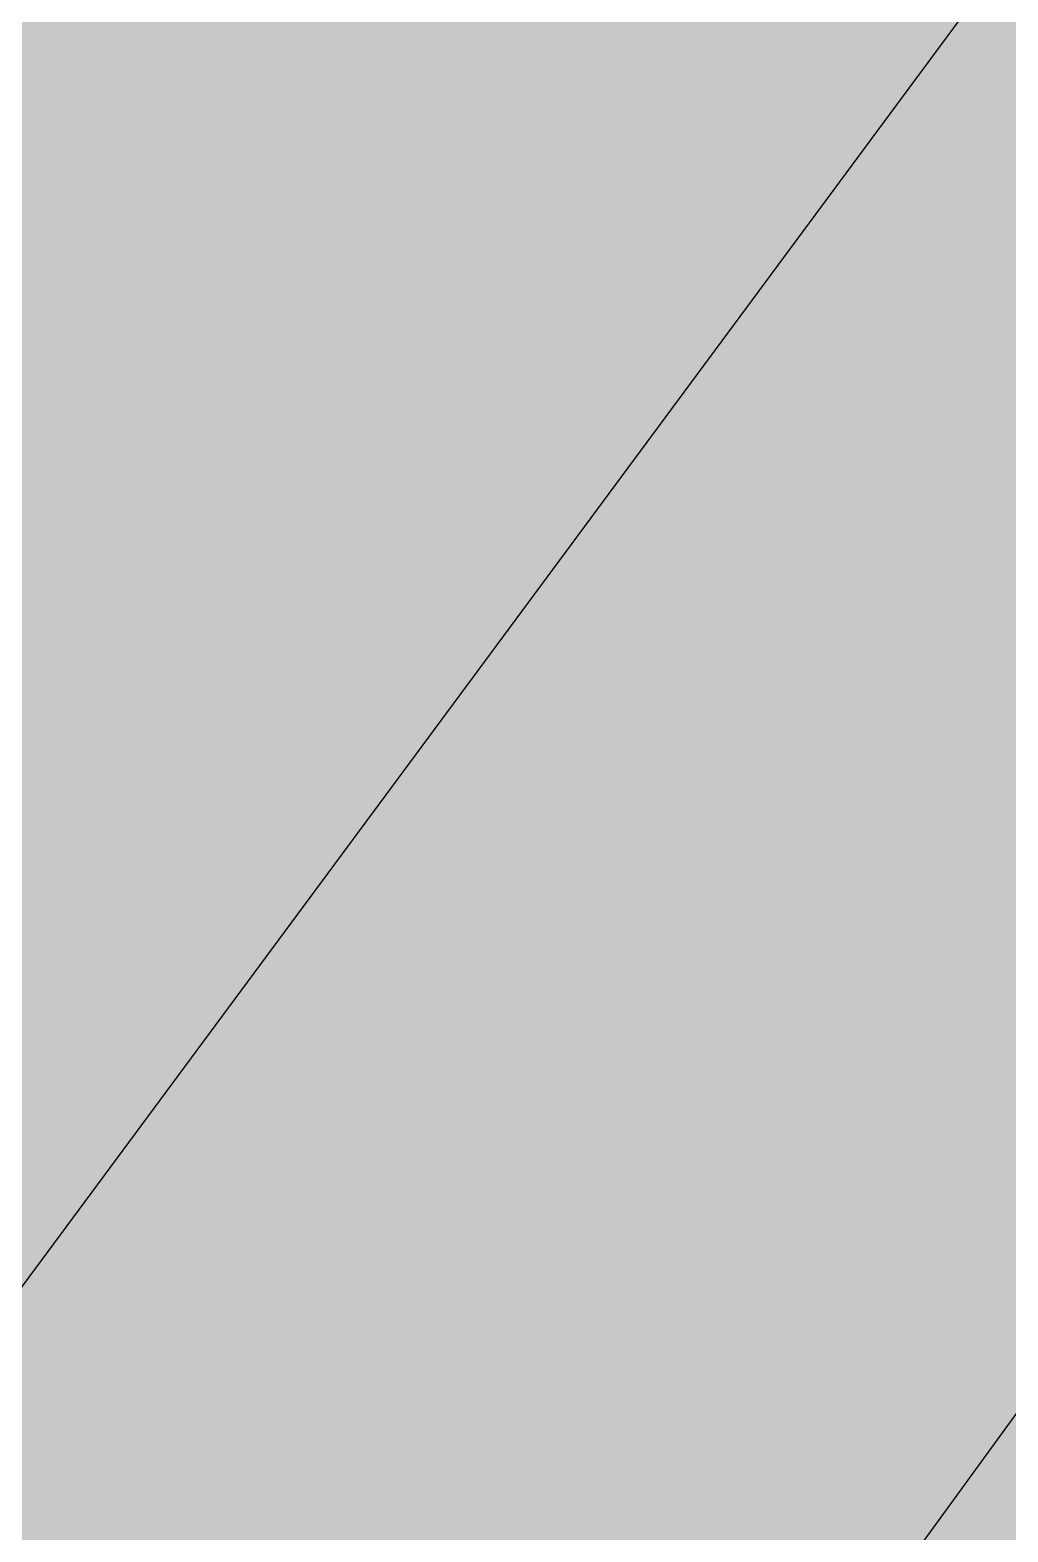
# Paper-space layout 'Layout1' of a CAD drawing. Extents: x -43 to 2298, y -18 to 768.
# Drawn here: x 142.102 to 143.208, y 255.834 to 257.531 of the extents above; entities that cross this region are included whole.
import ezdxf

# ---------------------------------------------------------------- set-up
doc = ezdxf.new("R2010")
doc.units = 0
doc.header["$LTSCALE"] = 2
doc.linetypes.add('CACHEX2', pattern=[0.75, 0.5, -0.25])
doc.layers.add('CARTOUCHE', color=7, linetype='Continuous')
doc.layers.add('LOGO', color=7, linetype='Continuous')

# ---------------------------------------------------------------- blocks, each defined once
blk = doc.blocks.new('A$C715108E3')
at = {"layer": 'LOGO', "color": 131}
for p, q in [((-4.7603, -20.8538), (-4.7603, -20.8538)), ((-4.7449, -20.8538), (-4.7449, -20.8538)), ((-4.6537, -20.8538), (-4.6537, -20.8538)), ((-4.8283, -20.9453), (-4.8283, -20.9453)), ((-4.7914, -20.9453), (-4.7914, -20.9453)), ((-4.6994, -20.9453), (-4.6994, -20.9453)), ((-4.8964, -21.0375), (-4.8964, -21.0375)), ((-4.8369, -21.0375), (-4.8369, -21.0375)), ((-4.7449, -21.0375), (-4.7449, -21.0375)), ((-4.6537, -21.0375), (-4.6537, -21.0375)), ((-4.9642, -21.1288), (-4.9642, -21.1288)), ((-4.8829, -21.1288), (-4.8829, -21.1288)), ((-4.7914, -21.1288), (-4.7914, -21.1288)), ((-4.6994, -21.1288), (-4.6994, -21.1288)), ((-5.0324, -21.2202), (-5.0324, -21.2202)), ((-5.0208, -21.2202), (-5.0208, -21.2202)), ((-4.929, -21.2202), (-4.929, -21.2202)), ((-4.8369, -21.2202), (-4.8369, -21.2202)), ((-4.7449, -21.2202), (-4.7449, -21.2202)), ((-4.6537, -21.2202), (-4.6537, -21.2202)), ((-5.1003, -21.3126), (-5.1003, -21.3126)), ((-5.0665, -21.3126), (-5.0665, -21.3126)), ((-4.9745, -21.3126), (-4.9745, -21.3126)), ((-4.8829, -21.3126), (-4.8829, -21.3126)), ((-4.7914, -21.3126), (-4.7914, -21.3126)), ((-4.6994, -21.3126), (-4.6994, -21.3126)), ((-5.1681, -21.4039), (-5.1681, -21.4039)), ((-5.1123, -21.4039), (-5.1123, -21.4039)), ((-5.0208, -21.4039), (-5.0208, -21.4039)), ((-4.929, -21.4039), (-4.929, -21.4039)), ((-4.8369, -21.4039), (-4.8369, -21.4039)), ((-4.7449, -21.4039), (-4.7449, -21.4039)), ((-4.6537, -21.4039), (-4.6537, -21.4039)), ((-5.2363, -21.4954), (-5.2363, -21.4954)), ((-5.1584, -21.4954), (-5.1584, -21.4954)), ((-5.0665, -21.4954), (-5.0665, -21.4954)), ((-4.9745, -21.4954), (-4.9745, -21.4954)), ((-4.8829, -21.4954), (-4.8829, -21.4954)), ((-4.7914, -21.4954), (-4.7914, -21.4954)), ((-4.6994, -21.4954), (-4.6994, -21.4954)), ((-5.3042, -21.5878), (-5.3042, -21.5878)), ((-5.2959, -21.5878), (-5.2959, -21.5878)), ((-5.2041, -21.5878), (-5.2041, -21.5878)), ((-5.1123, -21.5878), (-5.1123, -21.5878)), ((-5.0208, -21.5878), (-5.0208, -21.5878)), ((-4.929, -21.5878), (-4.929, -21.5878)), ((-4.8369, -21.5878), (-4.8369, -21.5878)), ((-4.7449, -21.5878), (-4.7449, -21.5878)), ((-4.6537, -21.5878), (-4.6537, -21.5878)), ((-5.3716, -21.6792), (-5.3716, -21.6792)), ((-5.3417, -21.6792), (-5.3417, -21.6792)), ((-5.2498, -21.6792), (-5.2498, -21.6792)), ((-5.1584, -21.6792), (-5.1584, -21.6792)), ((-5.0665, -21.6792), (-5.0665, -21.6792)), ((-4.9745, -21.6792), (-4.9745, -21.6792)), ((-4.8829, -21.6792), (-4.8829, -21.6792)), ((-4.7914, -21.6792), (-4.7914, -21.6792)), ((-4.6994, -21.6792), (-4.6994, -21.6792)), ((-5.4395, -21.7705), (-5.4395, -21.7705)), ((-5.3874, -21.7705), (-5.3874, -21.7705)), ((-5.2959, -21.7705), (-5.2959, -21.7705)), ((-5.2041, -21.7705), (-5.2041, -21.7705)), ((-5.1123, -21.7705), (-5.1123, -21.7705)), ((-5.0208, -21.7705), (-5.0208, -21.7705)), ((-4.929, -21.7705), (-4.929, -21.7705)), ((-4.8369, -21.7705), (-4.8369, -21.7705)), ((-4.7449, -21.7705), (-4.7449, -21.7705)), ((-4.6537, -21.7705), (-4.6537, -21.7705)), ((-5.5075, -21.8631), (-5.5075, -21.8631)), ((-5.4335, -21.8631), (-5.4335, -21.8631)), ((-5.3417, -21.8631), (-5.3417, -21.8631)), ((-5.2498, -21.8631), (-5.2498, -21.8631)), ((-5.1584, -21.8631), (-5.1584, -21.8631)), ((-5.0665, -21.8631), (-5.0665, -21.8631)), ((-4.9745, -21.8631), (-4.9745, -21.8631)), ((-4.8829, -21.8631), (-4.8829, -21.8631)), ((-4.7914, -21.8631), (-4.7914, -21.8631)), ((-4.6994, -21.8631), (-4.6994, -21.8631)), ((-5.5755, -21.9543), (-5.5755, -21.9543)), ((-5.5712, -21.9543), (-5.5712, -21.9543)), ((-5.4792, -21.9543), (-5.4792, -21.9543)), ((-5.3874, -21.9543), (-5.3874, -21.9543)), ((-5.2959, -21.9543), (-5.2959, -21.9543)), ((-5.2041, -21.9543), (-5.2041, -21.9543)), ((-5.1123, -21.9543), (-5.1123, -21.9543)), ((-5.0208, -21.9543), (-5.0208, -21.9543)), ((-4.929, -21.9543), (-4.929, -21.9543)), ((-4.8369, -21.9543), (-4.8369, -21.9543)), ((-4.7449, -21.9543), (-4.7449, -21.9543)), ((-4.6537, -21.9543), (-4.6537, -21.9543)), ((-5.6436, -22.0456), (-5.6436, -22.0456)), ((-5.6168, -22.0456), (-5.6168, -22.0456)), ((-5.5248, -22.0456), (-5.5248, -22.0456)), ((-5.4335, -22.0456), (-5.4335, -22.0456)), ((-5.3417, -22.0456), (-5.3417, -22.0456)), ((-5.2498, -22.0456), (-5.2498, -22.0456)), ((-5.1584, -22.0456), (-5.1584, -22.0456)), ((-5.0665, -22.0456), (-5.0665, -22.0456)), ((-4.9745, -22.0456), (-4.9745, -22.0456)), ((-4.8829, -22.0456), (-4.8829, -22.0456)), ((-4.7914, -22.0456), (-4.7914, -22.0456)), ((-4.6994, -22.0456), (-4.6994, -22.0456)), ((-5.7112, -22.1382), (-5.7112, -22.1382)), ((-5.6625, -22.1382), (-5.6625, -22.1382)), ((-5.5712, -22.1382), (-5.5712, -22.1382)), ((-5.4792, -22.1382), (-5.4792, -22.1382)), ((-5.3874, -22.1382), (-5.3874, -22.1382)), ((-5.2959, -22.1382), (-5.2959, -22.1382)), ((-5.2041, -22.1382), (-5.2041, -22.1382)), ((-5.1123, -22.1382), (-5.1123, -22.1382)), ((-5.0208, -22.1382), (-5.0208, -22.1382)), ((-4.929, -22.1382), (-4.929, -22.1382)), ((-4.8369, -22.1382), (-4.8369, -22.1382)), ((-4.7449, -22.1382), (-4.7449, -22.1382)), ((-4.6537, -22.1382), (-4.6537, -22.1382)), ((-5.7794, -22.2295), (-5.7794, -22.2295)), ((-5.7088, -22.2295), (-5.7088, -22.2295)), ((-5.6168, -22.2295), (-5.6168, -22.2295)), ((-5.5248, -22.2295), (-5.5248, -22.2295)), ((-5.4335, -22.2295), (-5.4335, -22.2295)), ((-5.3417, -22.2295), (-5.3417, -22.2295)), ((-5.2498, -22.2295), (-5.2498, -22.2295)), ((-5.1584, -22.2295), (-5.1584, -22.2295)), ((-5.0665, -22.2295), (-5.0665, -22.2295)), ((-4.9745, -22.2295), (-4.9745, -22.2295)), ((-4.8829, -22.2295), (-4.8829, -22.2295)), ((-4.7914, -22.2295), (-4.7914, -22.2295)), ((-4.6994, -22.2295), (-4.6994, -22.2295)), ((-5.8473, -22.3209), (-5.8473, -22.3209)), ((-5.8465, -22.3209), (-5.8465, -22.3209)), ((-5.7545, -22.3209), (-5.7545, -22.3209)), ((-5.6625, -22.3209), (-5.6625, -22.3209)), ((-5.5712, -22.3209), (-5.5712, -22.3209)), ((-5.4792, -22.3209), (-5.4792, -22.3209)), ((-5.3874, -22.3209), (-5.3874, -22.3209)), ((-5.2959, -22.3209), (-5.2959, -22.3209)), ((-5.2041, -22.3209), (-5.2041, -22.3209)), ((-5.1123, -22.3209), (-5.1123, -22.3209)), ((-5.0208, -22.3209), (-5.0208, -22.3209)), ((-4.929, -22.3209), (-4.929, -22.3209)), ((-4.8369, -22.3209), (-4.8369, -22.3209)), ((-4.7449, -22.3209), (-4.7449, -22.3209)), ((-4.6537, -22.3209), (-4.6537, -22.3209)), ((-5.9149, -22.4135), (-5.9149, -22.4135)), ((-5.8921, -22.4135), (-5.8921, -22.4135)), ((-5.8001, -22.4135), (-5.8001, -22.4135)), ((-5.7088, -22.4135), (-5.7088, -22.4135)), ((-5.6168, -22.4135), (-5.6168, -22.4135)), ((-5.5248, -22.4135), (-5.5248, -22.4135)), ((-5.4335, -22.4135), (-5.4335, -22.4135)), ((-5.3417, -22.4135), (-5.3417, -22.4135)), ((-5.2498, -22.4135), (-5.2498, -22.4135)), ((-5.1584, -22.4135), (-5.1584, -22.4135)), ((-5.0665, -22.4135), (-5.0665, -22.4135)), ((-4.9745, -22.4135), (-4.9745, -22.4135)), ((-4.8829, -22.4135), (-4.8829, -22.4135)), ((-4.7914, -22.4135), (-4.7914, -22.4135)), ((-4.6994, -22.4135), (-4.6994, -22.4135)), ((-5.983, -22.5048), (-5.983, -22.5048)), ((-5.9376, -22.5048), (-5.9376, -22.5048)), ((-5.8465, -22.5048), (-5.8465, -22.5048)), ((-5.7545, -22.5048), (-5.7545, -22.5048)), ((-5.6625, -22.5048), (-5.6625, -22.5048)), ((-5.5712, -22.5048), (-5.5712, -22.5048)), ((-5.4792, -22.5048), (-5.4792, -22.5048)), ((-5.3874, -22.5048), (-5.3874, -22.5048)), ((-5.2959, -22.5048), (-5.2959, -22.5048)), ((-5.2041, -22.5048), (-5.2041, -22.5048)), ((-5.1123, -22.5048), (-5.1123, -22.5048)), ((-5.0208, -22.5048), (-5.0208, -22.5048)), ((-4.929, -22.5048), (-4.929, -22.5048)), ((-4.8369, -22.5048), (-4.8369, -22.5048)), ((-4.7449, -22.5048), (-4.7449, -22.5048)), ((-4.6537, -22.5048), (-4.6537, -22.5048)), ((-6.0508, -22.596), (-6.0508, -22.596)), ((-5.9841, -22.596), (-5.9841, -22.596)), ((-5.8921, -22.596), (-5.8921, -22.596)), ((-5.8001, -22.596), (-5.8001, -22.596)), ((-5.7088, -22.596), (-5.7088, -22.596)), ((-5.6168, -22.596), (-5.6168, -22.596)), ((-5.5248, -22.596), (-5.5248, -22.596)), ((-5.4335, -22.596), (-5.4335, -22.596)), ((-5.3417, -22.596), (-5.3417, -22.596)), ((-5.2498, -22.596), (-5.2498, -22.596)), ((-5.1584, -22.596), (-5.1584, -22.596)), ((-5.0665, -22.596), (-5.0665, -22.596)), ((-4.9745, -22.596), (-4.9745, -22.596)), ((-4.8829, -22.596), (-4.8829, -22.596)), ((-4.7914, -22.596), (-4.7914, -22.596)), ((-4.6994, -22.596), (-4.6994, -22.596)), ((-6.1187, -22.6886), (-6.1187, -22.6886)), ((-6.0296, -22.6886), (-6.0296, -22.6886)), ((-5.9376, -22.6886), (-5.9376, -22.6886)), ((-5.8465, -22.6886), (-5.8465, -22.6886)), ((-5.7545, -22.6886), (-5.7545, -22.6886)), ((-5.6625, -22.6886), (-5.6625, -22.6886)), ((-5.5712, -22.6886), (-5.5712, -22.6886)), ((-5.4792, -22.6886), (-5.4792, -22.6886)), ((-5.3874, -22.6886), (-5.3874, -22.6886)), ((-5.2959, -22.6886), (-5.2959, -22.6886)), ((-5.2041, -22.6886), (-5.2041, -22.6886)), ((-5.1123, -22.6886), (-5.1123, -22.6886)), ((-5.0208, -22.6886), (-5.0208, -22.6886)), ((-4.929, -22.6886), (-4.929, -22.6886)), ((-4.8369, -22.6886), (-4.8369, -22.6886)), ((-4.7449, -22.6886), (-4.7449, -22.6886)), ((-4.6537, -22.6886), (-4.6537, -22.6886)), ((-6.1867, -22.7799), (-6.1867, -22.7799)), ((-6.1674, -22.7799), (-6.1674, -22.7799)), ((-6.0757, -22.7799), (-6.0757, -22.7799)), ((-5.9841, -22.7799), (-5.9841, -22.7799)), ((-5.8921, -22.7799), (-5.8921, -22.7799)), ((-5.8001, -22.7799), (-5.8001, -22.7799)), ((-5.7088, -22.7799), (-5.7088, -22.7799)), ((-5.6168, -22.7799), (-5.6168, -22.7799)), ((-5.5248, -22.7799), (-5.5248, -22.7799)), ((-5.4335, -22.7799), (-5.4335, -22.7799)), ((-5.3417, -22.7799), (-5.3417, -22.7799)), ((-5.2498, -22.7799), (-5.2498, -22.7799)), ((-5.1584, -22.7799), (-5.1584, -22.7799)), ((-5.0665, -22.7799), (-5.0665, -22.7799)), ((-4.9745, -22.7799), (-4.9745, -22.7799)), ((-4.8829, -22.7799), (-4.8829, -22.7799)), ((-4.7914, -22.7799), (-4.7914, -22.7799)), ((-4.6994, -22.7799), (-4.6994, -22.7799)), ((-6.2547, -22.8712), (-6.2547, -22.8712)), ((-6.2133, -22.8712), (-6.2133, -22.8712)), ((-6.1213, -22.8712), (-6.1213, -22.8712)), ((-6.0296, -22.8712), (-6.0296, -22.8712)), ((-5.9376, -22.8712), (-5.9376, -22.8712)), ((-5.8465, -22.8712), (-5.8465, -22.8712)), ((-5.7545, -22.8712), (-5.7545, -22.8712)), ((-5.6625, -22.8712), (-5.6625, -22.8712)), ((-5.5712, -22.8712), (-5.5712, -22.8712)), ((-5.4792, -22.8712), (-5.4792, -22.8712)), ((-5.3874, -22.8712), (-5.3874, -22.8712)), ((-5.2959, -22.8712), (-5.2959, -22.8712)), ((-5.2041, -22.8712), (-5.2041, -22.8712)), ((-5.1123, -22.8712), (-5.1123, -22.8712)), ((-5.0208, -22.8712), (-5.0208, -22.8712)), ((-4.929, -22.8712), (-4.929, -22.8712)), ((-4.8369, -22.8712), (-4.8369, -22.8712)), ((-4.7449, -22.8712), (-4.7449, -22.8712)), ((-4.6537, -22.8712), (-4.6537, -22.8712)), ((-6.3228, -22.9636), (-6.3228, -22.9636)), ((-6.259, -22.9636), (-6.259, -22.9636)), ((-6.1674, -22.9636), (-6.1674, -22.9636)), ((-6.0757, -22.9636), (-6.0757, -22.9636)), ((-5.9841, -22.9636), (-5.9841, -22.9636)), ((-5.8921, -22.9636), (-5.8921, -22.9636)), ((-5.8001, -22.9636), (-5.8001, -22.9636)), ((-5.7088, -22.9636), (-5.7088, -22.9636)), ((-5.6168, -22.9636), (-5.6168, -22.9636)), ((-5.5248, -22.9636), (-5.5248, -22.9636)), ((-5.4335, -22.9636), (-5.4335, -22.9636)), ((-5.3417, -22.9636), (-5.3417, -22.9636)), ((-5.2498, -22.9636), (-5.2498, -22.9636)), ((-5.1584, -22.9636), (-5.1584, -22.9636)), ((-5.0665, -22.9636), (-5.0665, -22.9636)), ((-4.9745, -22.9636), (-4.9745, -22.9636)), ((-4.8829, -22.9636), (-4.8829, -22.9636)), ((-4.7914, -22.9636), (-4.7914, -22.9636)), ((-4.6994, -22.9636), (-4.6994, -22.9636)), ((-6.3908, -23.055), (-6.3908, -23.055)), ((-6.3046, -23.055), (-6.3046, -23.055)), ((-6.2133, -23.055), (-6.2133, -23.055)), ((-6.1213, -23.055), (-6.1213, -23.055)), ((-6.0296, -23.055), (-6.0296, -23.055)), ((-5.9376, -23.055), (-5.9376, -23.055)), ((-5.8465, -23.055), (-5.8465, -23.055)), ((-5.7545, -23.055), (-5.7545, -23.055)), ((-5.6625, -23.055), (-5.6625, -23.055)), ((-5.5712, -23.055), (-5.5712, -23.055)), ((-5.4792, -23.055), (-5.4792, -23.055)), ((-5.3874, -23.055), (-5.3874, -23.055)), ((-5.2959, -23.055), (-5.2959, -23.055)), ((-5.2041, -23.055), (-5.2041, -23.055)), ((-5.1123, -23.055), (-5.1123, -23.055)), ((-5.0208, -23.055), (-5.0208, -23.055)), ((-4.929, -23.055), (-4.929, -23.055)), ((-4.8369, -23.055), (-4.8369, -23.055)), ((-4.7449, -23.055), (-4.7449, -23.055)), ((-4.6537, -23.055), (-4.6537, -23.055)), ((-6.4586, -23.1463), (-6.4586, -23.1463)), ((-6.4423, -23.1463), (-6.4423, -23.1463)), ((-6.3511, -23.1463), (-6.3511, -23.1463)), ((-6.259, -23.1463), (-6.259, -23.1463)), ((-6.1674, -23.1463), (-6.1674, -23.1463)), ((-6.0757, -23.1463), (-6.0757, -23.1463)), ((-5.9841, -23.1463), (-5.9841, -23.1463)), ((-5.8921, -23.1463), (-5.8921, -23.1463)), ((-5.8001, -23.1463), (-5.8001, -23.1463)), ((-5.7088, -23.1463), (-5.7088, -23.1463)), ((-5.6168, -23.1463), (-5.6168, -23.1463)), ((-5.5248, -23.1463), (-5.5248, -23.1463)), ((-5.4335, -23.1463), (-5.4335, -23.1463)), ((-5.3417, -23.1463), (-5.3417, -23.1463)), ((-5.2498, -23.1463), (-5.2498, -23.1463)), ((-5.1584, -23.1463), (-5.1584, -23.1463)), ((-5.0665, -23.1463), (-5.0665, -23.1463)), ((-4.9745, -23.1463), (-4.9745, -23.1463)), ((-4.8829, -23.1463), (-4.8829, -23.1463)), ((-4.7914, -23.1463), (-4.7914, -23.1463)), ((-4.6994, -23.1463), (-4.6994, -23.1463)), ((-6.3966, -23.2389), (-6.3966, -23.2389)), ((-6.3046, -23.2389), (-6.3046, -23.2389)), ((-6.2133, -23.2389), (-6.2133, -23.2389)), ((-6.1213, -23.2389), (-6.1213, -23.2389)), ((-6.0296, -23.2389), (-6.0296, -23.2389)), ((-5.9376, -23.2389), (-5.9376, -23.2389)), ((-5.8465, -23.2389), (-5.8465, -23.2389)), ((-5.7545, -23.2389), (-5.7545, -23.2389)), ((-5.6625, -23.2389), (-5.6625, -23.2389)), ((-5.5712, -23.2389), (-5.5712, -23.2389)), ((-5.4792, -23.2389), (-5.4792, -23.2389)), ((-5.3874, -23.2389), (-5.3874, -23.2389)), ((-5.2959, -23.2389), (-5.2959, -23.2389)), ((-5.2041, -23.2389), (-5.2041, -23.2389)), ((-5.1123, -23.2389), (-5.1123, -23.2389)), ((-5.0208, -23.2389), (-5.0208, -23.2389)), ((-4.929, -23.2389), (-4.929, -23.2389)), ((-4.8369, -23.2389), (-4.8369, -23.2389)), ((-4.7449, -23.2389), (-4.7449, -23.2389)), ((-4.6537, -23.2389), (-4.6537, -23.2389)), ((-6.4423, -23.3303), (-6.4423, -23.3303)), ((-6.3511, -23.3303), (-6.3511, -23.3303)), ((-6.259, -23.3303), (-6.259, -23.3303)), ((-6.1674, -23.3303), (-6.1674, -23.3303)), ((-6.0757, -23.3303), (-6.0757, -23.3303)), ((-5.9841, -23.3303), (-5.9841, -23.3303)), ((-5.8921, -23.3303), (-5.8921, -23.3303)), ((-5.8001, -23.3303), (-5.8001, -23.3303)), ((-5.7088, -23.3303), (-5.7088, -23.3303)), ((-5.6168, -23.3303), (-5.6168, -23.3303)), ((-5.5248, -23.3303), (-5.5248, -23.3303)), ((-5.4335, -23.3303), (-5.4335, -23.3303)), ((-5.3417, -23.3303), (-5.3417, -23.3303)), ((-5.2498, -23.3303), (-5.2498, -23.3303)), ((-5.1584, -23.3303), (-5.1584, -23.3303)), ((-5.0665, -23.3303), (-5.0665, -23.3303)), ((-4.9745, -23.3303), (-4.9745, -23.3303)), ((-4.8829, -23.3303), (-4.8829, -23.3303)), ((-4.7914, -23.3303), (-4.7914, -23.3303)), ((-4.6994, -23.3303), (-4.6994, -23.3303)), ((-6.3966, -23.4225), (-6.3966, -23.4225)), ((-6.3046, -23.4225), (-6.3046, -23.4225)), ((-6.2133, -23.4225), (-6.2133, -23.4225)), ((-6.1213, -23.4225), (-6.1213, -23.4225)), ((-6.0296, -23.4225), (-6.0296, -23.4225)), ((-5.9376, -23.4225), (-5.9376, -23.4225)), ((-5.8465, -23.4225), (-5.8465, -23.4225)), ((-5.7545, -23.4225), (-5.7545, -23.4225)), ((-5.6625, -23.4225), (-5.6625, -23.4225)), ((-5.5712, -23.4225), (-5.5712, -23.4225)), ((-5.4792, -23.4225), (-5.4792, -23.4225)), ((-5.3874, -23.4225), (-5.3874, -23.4225)), ((-5.2959, -23.4225), (-5.2959, -23.4225)), ((-5.2041, -23.4225), (-5.2041, -23.4225)), ((-5.1123, -23.4225), (-5.1123, -23.4225)), ((-5.0208, -23.4225), (-5.0208, -23.4225)), ((-4.929, -23.4225), (-4.929, -23.4225)), ((-4.8369, -23.4225), (-4.8369, -23.4225)), ((-4.7449, -23.4225), (-4.7449, -23.4225)), ((-4.6537, -23.4225), (-4.6537, -23.4225)), ((-6.4423, -23.5138), (-6.4423, -23.5138)), ((-6.3511, -23.5138), (-6.3511, -23.5138)), ((-6.259, -23.5138), (-6.259, -23.5138)), ((-6.1674, -23.5138), (-6.1674, -23.5138)), ((-6.0757, -23.5138), (-6.0757, -23.5138)), ((-5.9841, -23.5138), (-5.9841, -23.5138)), ((-5.8921, -23.5138), (-5.8921, -23.5138)), ((-5.8001, -23.5138), (-5.8001, -23.5138)), ((-5.7088, -23.5138), (-5.7088, -23.5138)), ((-5.6168, -23.5138), (-5.6168, -23.5138)), ((-5.5248, -23.5138), (-5.5248, -23.5138)), ((-5.4335, -23.5138), (-5.4335, -23.5138)), ((-5.3417, -23.5138), (-5.3417, -23.5138)), ((-5.2498, -23.5138), (-5.2498, -23.5138)), ((-5.1584, -23.5138), (-5.1584, -23.5138)), ((-5.0665, -23.5138), (-5.0665, -23.5138)), ((-4.9745, -23.5138), (-4.9745, -23.5138)), ((-4.8829, -23.5138), (-4.8829, -23.5138)), ((-4.7914, -23.5138), (-4.7914, -23.5138)), ((-4.6994, -23.5138), (-4.6994, -23.5138)), ((-6.3966, -23.6054), (-6.3966, -23.6054)), ((-6.3046, -23.6054), (-6.3046, -23.6054)), ((-6.2133, -23.6054), (-6.2133, -23.6054)), ((-6.1213, -23.6054), (-6.1213, -23.6054)), ((-6.0296, -23.6054), (-6.0296, -23.6054)), ((-5.9376, -23.6054), (-5.9376, -23.6054)), ((-5.8465, -23.6054), (-5.8465, -23.6054)), ((-5.7545, -23.6054), (-5.7545, -23.6054)), ((-5.6625, -23.6054), (-5.6625, -23.6054)), ((-5.5712, -23.6054), (-5.5712, -23.6054)), ((-5.4792, -23.6054), (-5.4792, -23.6054)), ((-5.3874, -23.6054), (-5.3874, -23.6054)), ((-5.2959, -23.6054), (-5.2959, -23.6054)), ((-5.2041, -23.6054), (-5.2041, -23.6054)), ((-5.1123, -23.6054), (-5.1123, -23.6054)), ((-5.0208, -23.6054), (-5.0208, -23.6054)), ((-4.929, -23.6054), (-4.929, -23.6054)), ((-4.8369, -23.6054), (-4.8369, -23.6054)), ((-4.7449, -23.6054), (-4.7449, -23.6054))]:
    blk.add_line(p, q, dxfattribs=at)
blk.add_lwpolyline([(-4.7123, -20.7884), (-8.4641, -25.8566), (-8.5996, -26.1134), (-8.0987, -26.1134), (-7.2053, -26.0731), (-6.6093, -26.0457), (-6.203, -25.613), (-3.9696, -22.5417), (-2.7917, -25.1531), (-2.6026, -25.1257), (-1.9525, -24.8418), (-1.3029, -24.5438), (-2.3854, -21.8923), (1.9656, -22.2806)], dxfattribs=at)
blk = doc.blocks.new('A$C581E6685')
at = {"layer": 'LOGO', "color": 32, "linetype": 'CACHEX2', "ltscale": 1.5}
blk.add_ellipse((-38.0538, 23.8138), major_axis=(-19.0311, -3.534), ratio=0.590567, dxfattribs=at)
at = {"layer": 'LOGO', "color": 32}
blk.add_ellipse((-37.6144, 23.8499), major_axis=(-13.5768, -4.2839), ratio=0.791971, dxfattribs=at)
at = {"layer": 'CARTOUCHE'}
blk.add_blockref('A$C715108E3', (-31.6739, 36.3189), dxfattribs=at)

psp = doc.layouts.get("Layout1")

# ---------------------------------------------------------------- hatches: boundary and pattern name
at = {"layer": 'CARTOUCHE', "true_color": 0xffffff}
h = psp.add_hatch(color=7, dxfattribs=at)
h.dxf.hatch_style = 1
edge = h.paths.add_edge_path()
edge.add_spline(control_points=[(127.7197, 272.4748), (127.7197, 261.5837), (127.7197, 250.6925), (127.7197, 246.8525), (131.5597, 246.8525), (177.0989, 246.8525), (222.6382, 246.8525), (226.4782, 246.8525), (226.4782, 250.6925), (226.4782, 261.5837), (226.4782, 272.4748), (226.4782, 276.3148), (222.6382, 276.3148), (177.0989, 276.3148), (131.5597, 276.3148), (127.7197, 276.3148), (127.7197, 272.4748)], knot_values=[0, 0, 0, 1, 1, 2.570796, 2.570796, 3.570796, 3.570796, 5.141593, 5.141593, 6.141593, 6.141593, 7.712389, 7.712389, 8.712389, 8.712389, 10.283185, 10.283185, 10.283185], weights=[1, 1, 1, 0.707107, 1, 1, 1, 0.707107, 1, 1, 1, 0.707107, 1, 1, 1, 0.707107, 1], degree=2, periodic=0)

# ---------------------------------------------------------------- linework, layer by layer
at = {"layer": 'CARTOUCHE'}
psp.add_rational_spline([(127.7197, 272.4748), (127.7197, 261.5837), (127.7197, 250.6925), (127.7197, 246.8525), (131.5597, 246.8525), (177.0989, 246.8525), (222.6382, 246.8525), (226.4782, 246.8525), (226.4782, 250.6925), (226.4782, 261.5837), (226.4782, 272.4748), (226.4782, 276.3148), (222.6382, 276.3148), (177.0989, 276.3148), (131.5597, 276.3148), (127.7197, 276.3148), (127.7197, 272.4748)], [1, 1, 1, 0.707106781187, 1, 1, 1, 0.707106781187, 1, 1, 1, 0.707106781187, 1, 1, 1, 0.707106781187, 1], degree=2, knots=[0, 0, 0, 1, 1, 2.570796, 2.570796, 3.570796, 3.570796, 5.141593, 5.141593, 6.141593, 6.141593, 7.712389, 7.712389, 8.712389, 8.712389, 10.283185, 10.283185, 10.283185], dxfattribs=at)

# ---------------------------------------------------------------- block references
at = {"layer": 'CARTOUCHE', "xscale": 0.6, "yscale": 0.6, "zscale": 0.6}
psp.add_blockref('A$C581E6685', (164.9904, 248.2331), dxfattribs=at)

doc.saveas('drawing.dxf')
